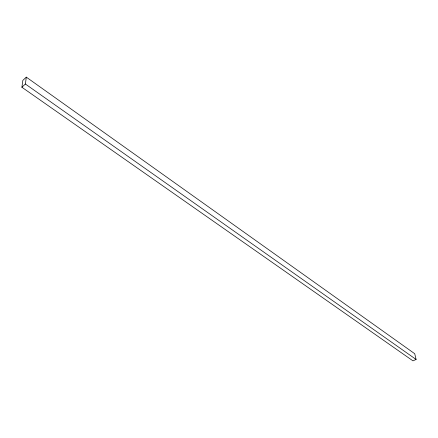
<?xml version="1.0" encoding="UTF-8"?>
<svg xmlns="http://www.w3.org/2000/svg" width="438" height="438" viewBox="0 0 438 438"><rect width="100%" height="100%" fill="white"/><g stroke="black" fill="none" stroke-linecap="round" stroke-linejoin="round"><path stroke-width="0.66" d="M21.9 87.255L25.382 84.019L26.313 77.143L414.726 353.718L416.1 359.461L412.968 360.857L21.9 87.255L22.847 80.384L26.313 77.143M25.382 84.019L416.1 359.461"/></g></svg>
